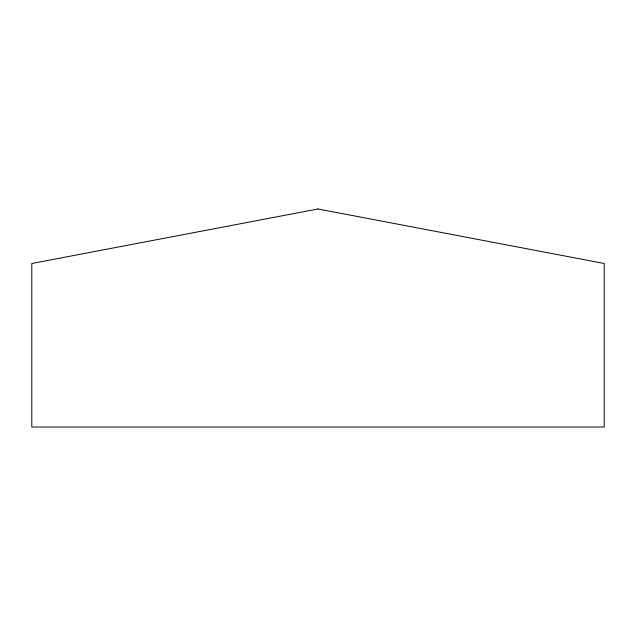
<?xml version="1.0" encoding="UTF-8"?>
<svg xmlns="http://www.w3.org/2000/svg" width="636" height="636" viewBox="0 0 636 636"><rect width="100%" height="100%" fill="white"/><g stroke="black" fill="none" stroke-linecap="round" stroke-linejoin="round"><path stroke-width="0.95" d="M318 208.974L31.8 263.487L31.8 427.026L604.2 427.026L604.2 263.487L318 208.974"/></g></svg>
